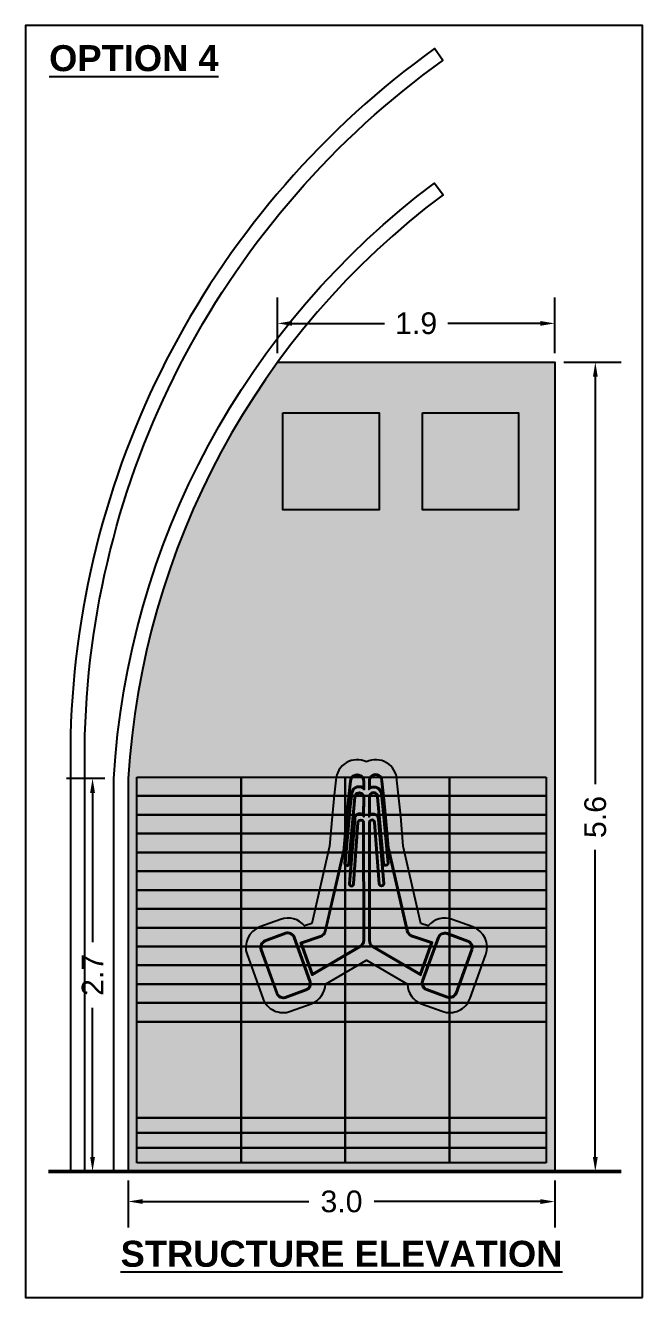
# Model space of a CAD drawing. Header units: metres. Extents: x 6 to 601, y -20 to 118.
# Drawn here: x 43.94 to 48.22, y 74.96 to 83.77 of the extents above; entities that cross this region are included whole.
import ezdxf

# ---------------------------------------------------------------- set-up
doc = ezdxf.new("R2010")
doc.units = ezdxf.units.M
doc.header["$MEASUREMENT"] = 0
doc.header["$XCLIPFRAME"] = 2
doc.layers.add('picture layer', color=7, linetype='Continuous', true_color=0xffffff)
doc.layers.add('ProfileEdges', color=7, linetype='Continuous')
doc.styles.add('AR', font='arial.ttf')
doc.styles.get("Standard").update_dxf_attribs({"font": 'arial.ttf'})
doc.dimstyles.get("Standard").update_dxf_attribs({"dimtxt": 0.18, "dimasz": 0.18, "dimexe": 0.18, "dimexo": 0.0625, "dimgap": 0.09, "dimtad": 0, "dimdec": 4, "dimzin": 0, "dimdsep": 46, "dimtxsty": 'Standard', "dimcen": 0.09, "dimadec": 0, "dimazin": 0, "dimtfac": 1, "dimtdec": 4, "dimtofl": 0, "dimtmove": 0, "dimatfit": 3, "dimfxl": 1, "dimtolj": 1, "dimtzin": 0, "dimarcsym": 0})
picture_1 = doc.add_image_def('image12.jpg', size_in_pixel=(282, 280))

# ---------------------------------------------------------------- blocks, each defined once
blk = doc.blocks.new('*D610')
at = {"color": 0, "lineweight": -2, "transparency": 16777216}
for p, q in [((47.6713, 81.4365), (48.0697, 81.4365)), ((47.8897, 81.3365), (47.8897, 78.5159)), ((47.8897, 75.9356), (47.8897, 78.0629)), ((47.6713, 75.8356), (48.0697, 75.8356))]:
    blk.add_line(p, q, dxfattribs=at)
at = {"color": 0, "transparency": 16777216}
for points in [[(47.8731, 81.3365), (47.9064, 81.3365), (47.8897, 81.4365)], [(47.8731, 75.9356), (47.9064, 75.9356), (47.8897, 75.8356)]]:
    blk.add_solid(points, dxfattribs=at)
at = {"layer": 'Defpoints', "color": 0, "transparency": 16777216}
for p in [(47.6088, 81.4365), (47.6088, 75.8356), (47.8897, 75.8356)]:
    blk.add_point(p, dxfattribs=at)
at = {"color": 0, "transparency": 16777216, "insert": (47.8897, 78.2894), "char_height": 0.15, "attachment_point": 5, "rotation": 90}
blk.add_mtext('\\A1;5.6', dxfattribs=at)
blk = doc.blocks.new('*D611')
at = {"color": 0, "lineweight": -2, "transparency": 16777216}
for p, q in [((44.6558, 75.774), (44.6557, 75.4484)), ((47.6087, 75.7731), (47.6087, 75.4476)), ((44.7557, 75.6284), (45.906, 75.628)), ((47.5087, 75.6276), (46.3585, 75.6279))]:
    blk.add_line(p, q, dxfattribs=at)
at = {"color": 0, "transparency": 16777216}
for points in [[(44.7557, 75.645), (44.7557, 75.6117), (44.6557, 75.6284)], [(47.5087, 75.6443), (47.5087, 75.6109), (47.6087, 75.6276)]]:
    blk.add_solid(points, dxfattribs=at)
at = {"layer": 'Defpoints', "color": 0, "transparency": 16777216}
for p in [(44.6558, 75.8365), (47.6088, 75.8356), (47.6087, 75.6276)]:
    blk.add_point(p, dxfattribs=at)
at = {"color": 0, "transparency": 16777216, "insert": (46.1322, 75.628), "char_height": 0.15, "attachment_point": 5, "rotation": 359.98427}
blk.add_mtext('\\A1;3.0', dxfattribs=at)
blk = doc.blocks.new('*D612')
at = {"color": 0, "lineweight": -2, "transparency": 16777216}
for p, q in [((45.6897, 81.499), (45.6897, 81.886)), ((47.6088, 81.499), (47.6088, 81.886)), ((45.7897, 81.706), (46.4296, 81.706)), ((47.5088, 81.706), (46.8689, 81.706))]:
    blk.add_line(p, q, dxfattribs=at)
at = {"color": 0, "transparency": 16777216}
for points in [[(45.7897, 81.7226), (45.7897, 81.6893), (45.6897, 81.706)], [(47.5088, 81.7226), (47.5088, 81.6893), (47.6088, 81.706)]]:
    blk.add_solid(points, dxfattribs=at)
at = {"layer": 'Defpoints', "color": 0, "transparency": 16777216}
for p in [(47.6088, 81.706), (45.6897, 81.4365), (47.6088, 81.4365)]:
    blk.add_point(p, dxfattribs=at)
at = {"color": 0, "transparency": 16777216, "insert": (46.6492, 81.706), "char_height": 0.15, "attachment_point": 5}
blk.add_mtext('\\A1;1.9', dxfattribs=at)
blk = doc.blocks.new('*D613')
at = {"color": 0, "lineweight": -2, "transparency": 16777216}
for p, q in [((44.4933, 78.5565), (44.2285, 78.5565)), ((44.4085, 78.4565), (44.4085, 77.4243)), ((44.4085, 75.9365), (44.4085, 76.9686)), ((44.4933, 75.8365), (44.2285, 75.8365))]:
    blk.add_line(p, q, dxfattribs=at)
at = {"color": 0, "transparency": 16777216}
for points in [[(44.3918, 78.4565), (44.4252, 78.4565), (44.4085, 78.5565)], [(44.3918, 75.9365), (44.4252, 75.9365), (44.4085, 75.8365)]]:
    blk.add_solid(points, dxfattribs=at)
at = {"layer": 'Defpoints', "color": 0, "transparency": 16777216}
for p in [(44.5558, 78.5565), (44.4085, 75.8365), (44.5558, 75.8365)]:
    blk.add_point(p, dxfattribs=at)
at = {"color": 0, "transparency": 16777216, "insert": (44.4085, 77.1965), "char_height": 0.15, "attachment_point": 5, "rotation": 90}
blk.add_mtext('\\A1;2.7', dxfattribs=at)
blk = doc.blocks.new('logo')
at = {"true_color": 0xffffff, "transparency": 33554661}
h = blk.add_hatch(color=7, dxfattribs=at)
h.dxf.hatch_style = 1
h.paths.add_polyline_path([(118.2326, 83.0603), (117.5663, 83.0603), (117.5663, 82.3899), (118.2326, 82.3899)])
blk.add_lwpolyline([(117.5663, 83.0603), (118.2326, 83.0603), (118.2326, 82.3899), (117.5663, 82.3899)], close=True)

msp = doc.modelspace()

# ---------------------------------------------------------------- hatches: boundary and pattern name
at = {"lineweight": 0, "true_color": 0xcd6928, "transparency": 33554534}
h = msp.add_hatch(color=32, dxfattribs=at)
h.dxf.hatch_style = 1
h.paths.add_polyline_path([(47.6088, 81.4365), (45.6897, 81.4365, 0.143152), (44.6558, 78.5579), (44.6558, 75.8364), (47.6088, 75.8358)])
at = {"layer": 'picture layer', "true_color": 0xffffff, "transparency": 33554687}
h = msp.add_hatch(color=7, dxfattribs=at)
h.dxf.hatch_style = 1
h.paths.add_polyline_path([(47.0418, 77.5285), (46.8995, 77.5806, 0.316611), (46.7327, 77.5358), (46.6827, 77.5528), (46.5598, 78.0872), (46.5421, 78.2948), (46.5276, 78.4415), (46.5162, 78.5451, 0.537345), (46.3048, 78.6715, 0.537345), (46.0933, 78.5451), (46.0819, 78.4415), (46.0674, 78.2948), (46.0497, 78.0872), (45.9268, 77.5528), (45.8768, 77.5358, 0.316611), (45.7101, 77.5806), (45.5677, 77.5285, 0.412914), (45.4782, 77.3367), (45.5872, 77.0347, 0.414926), (45.7796, 76.9447), (45.9225, 76.9967, 0.304725), (46.0211, 77.1318), (46.3048, 77.2988), (46.5884, 77.1318, 0.304725), (46.687, 76.9967), (46.8299, 76.9447, 0.414926), (47.0223, 77.0347), (47.1313, 77.3367, 0.412914)])
h = msp.add_hatch(color=7, dxfattribs=at)
h.dxf.hatch_style = 1
h.paths.add_polyline_path([(46.3216, 78.2506, -0.999764), (46.3655, 78.2506), (46.3967, 77.827, 1), (46.4199, 77.827), (46.3838, 78.2743, 0.772031), (46.3216, 78.2905), (46.3207, 78.4277, -1), (46.3872, 78.4277), (46.4284, 77.9699), (46.4285, 77.9685, 1.012801), (46.4507, 77.9688), (46.4139, 78.3649), (46.4042, 78.447, 0.686871), (46.3211, 78.4791), (46.321, 78.5382, -1.002438), (46.4164, 78.5382), (46.4282, 78.4311), (46.4425, 78.2857), (46.4605, 78.0752, 0.035319), (46.4615, 78.0682), (46.5915, 77.5031, 0.26009), (46.6242, 77.467), (46.7616, 77.4204), (46.6804, 77.1937), (46.346, 77.3905, -0.265769), (46.3214, 77.4336)])
h.paths.add_polyline_path([(46.8009, 77.4568, -0.415093), (46.8651, 77.4867), (47.0074, 77.4346, -0.412914), (47.0373, 77.3706), (46.9282, 77.0687, -0.414926), (46.8641, 77.0387), (46.7212, 77.0906, -0.413923), (46.6913, 77.1547)])
h = msp.add_hatch(color=7, dxfattribs=at)
h.dxf.hatch_style = 1
h.paths.add_polyline_path([(46.2635, 77.3905, 0.265769), (46.2881, 77.4336), (46.2879, 78.2506, 0.999764), (46.244, 78.2506), (46.2128, 77.827, -1), (46.1896, 77.827), (46.181, 77.9676, -0.972811), (46.1588, 77.9688), (46.149, 78.0748, -0.033351), (46.148, 78.0682), (46.018, 77.5031, -0.26009), (45.9853, 77.467), (45.8479, 77.4204), (45.9291, 77.1937)])
h.paths.add_polyline_path([(45.8086, 77.4568, 0.415093), (45.7444, 77.4867), (45.6021, 77.4346, 0.412914), (45.5723, 77.3706), (45.6813, 77.0687, 0.414926), (45.7454, 77.0387), (45.8883, 77.0906, 0.413923), (45.9182, 77.1547)])

# ---------------------------------------------------------------- linework, layer by layer
at = {"lineweight": 50}
msp.add_line((44.1038, 75.8365), (48.0697, 75.8356), dxfattribs=at)
for points in [[(44.3558, 76.4358), (44.3558, 78.8565, -0.234388), (46.8349, 83.5263), (46.7766, 83.6076, 0.234515), (44.2558, 78.8565), (44.2558, 76.4358)], [(44.6558, 78.5579), (44.6558, 75.8365), (44.5558, 75.8365), (44.5558, 76.4358), (44.5558, 78.5565, -0.221146), (46.7759, 82.6765), (46.8357, 82.5964, 0.220805), (44.6557, 78.5565)]]:
    msp.add_lwpolyline(points, format="xyb")
for points in [[(46.2888, 78.4272), (46.2879, 78.2905, 0.772031), (46.2257, 78.2743), (46.1896, 77.827, 1), (46.2128, 77.827), (46.244, 78.2506, -1), (46.2879, 78.2506), (46.2881, 77.4336, -0.265769), (46.2635, 77.3905), (45.9291, 77.1937), (45.8479, 77.4204), (45.9853, 77.467, 0.26009), (46.018, 77.5031), (46.148, 78.0682, 0.035319), (46.1491, 78.0752), (46.167, 78.2857), (46.1813, 78.4311), (46.1931, 78.5382), (46.1931, 78.5382, -1.002494), (46.2885, 78.5382), (46.2885, 78.5382), (46.2884, 78.4791, 0.686871), (46.2053, 78.447), (46.1956, 78.3649), (46.1588, 77.9688, 1.012801), (46.181, 77.9685), (46.1811, 77.9699), (46.2223, 78.4277, -1.006462)], [(46.2818, 78.4273), (46.281, 78.3079, 0.594202), (46.2187, 78.2746), (46.1826, 77.8273, 1.000749), (46.2198, 77.8267), (46.251, 78.2503, -1.007797), (46.2809, 78.2506), (46.2811, 77.4336, -0.265769), (46.2599, 77.3966), (45.9328, 77.204), (45.8569, 77.4161), (45.9876, 77.4604, 0.26009), (46.0248, 77.5016), (46.1548, 78.0666, 0.035319), (46.156, 78.0746), (46.1739, 78.285), (46.1883, 78.4304), (46.2001, 78.5378, -1.007076), (46.2815, 78.5382), (46.2814, 78.4938, 0.582792), (46.1983, 78.4474), (46.1887, 78.3656), (46.1518, 77.9693, 1.011339), (46.188, 77.9682), (46.1881, 77.9693), (46.2293, 78.4274, -1.01256)], [(46.3207, 78.4272), (46.3216, 78.2905, -0.772031), (46.3838, 78.2743), (46.4199, 77.827, -1), (46.3967, 77.827), (46.3655, 78.2506, 1), (46.3216, 78.2506), (46.3214, 77.4336, 0.265769), (46.346, 77.3905), (46.6804, 77.1937), (46.7616, 77.4204), (46.6242, 77.467, -0.26009), (46.5915, 77.5031), (46.4615, 78.0682, -0.035319), (46.4605, 78.0752), (46.4425, 78.2857), (46.4282, 78.4311), (46.4164, 78.5382), (46.4164, 78.5382, 1.002494), (46.321, 78.5382), (46.321, 78.5382), (46.3211, 78.4791, -0.686871), (46.4042, 78.447), (46.4139, 78.3649), (46.4507, 77.9688, -1.012801), (46.4285, 77.9685), (46.4284, 77.9699), (46.3872, 78.4277, 1.006462)], [(46.3277, 78.4273), (46.3285, 78.3079, -0.594202), (46.3908, 78.2746), (46.4269, 77.8273, -1.000749), (46.3897, 77.8267), (46.3585, 78.2503, 1.007797), (46.3286, 78.2506), (46.3284, 77.4336, 0.265769), (46.3496, 77.3966), (46.6767, 77.204), (46.7526, 77.4161), (46.622, 77.4604, -0.26009), (46.5847, 77.5016), (46.4547, 78.0666, -0.035319), (46.4535, 78.0746), (46.4356, 78.285), (46.4212, 78.4304), (46.4094, 78.5378, 1.007076), (46.328, 78.5382), (46.3281, 78.4938, -0.582792), (46.4112, 78.4474), (46.4208, 78.3656), (46.4577, 77.9693, -1.011339), (46.4215, 77.9682), (46.4214, 77.9693), (46.3802, 78.4274, 1.01256)], [(45.5723, 77.3706), (45.6813, 77.0687, 0.414926), (45.7454, 77.0387), (45.8883, 77.0906, 0.413923), (45.9182, 77.1547), (45.8086, 77.4568, 0.415093), (45.7444, 77.4867), (45.6021, 77.4346, 0.412914)], [(45.5788, 77.373), (45.6879, 77.071, 0.414926), (45.743, 77.0452), (45.8859, 77.0972, 0.413923), (45.9116, 77.1523), (45.802, 77.4544, 0.415093), (45.7468, 77.4801), (45.6045, 77.428, 0.412914)], [(47.0373, 77.3706), (46.9282, 77.0687, -0.414926), (46.8641, 77.0387), (46.7212, 77.0906, -0.413923), (46.6913, 77.1547), (46.8009, 77.4568, -0.415093), (46.8651, 77.4867), (47.0074, 77.4346, -0.412914)], [(47.0307, 77.373), (46.9216, 77.071, -0.414926), (46.8665, 77.0452), (46.7236, 77.0972, -0.413923), (46.6979, 77.1523), (46.8075, 77.4544, -0.415093), (46.8627, 77.4801), (47.005, 77.428, -0.412914)]]:
    msp.add_lwpolyline(points, format="xyb", close=True)
msp.add_lwpolyline([(44.2558, 76.4358), (44.2558, 75.8365), (44.3558, 75.8365), (44.3558, 76.4358)])
at = {"layer": 'Defpoints'}
msp.add_lwpolyline([(48.2169, 74.9634), (48.2169, 83.7681), (43.9437, 83.7681), (43.9437, 74.9634)], close=True, dxfattribs=at)
at = {"layer": 'picture layer'}
msp.add_lwpolyline([(46.3048, 78.6715, 0.537345), (46.0933, 78.5451), (46.0819, 78.4415), (46.0674, 78.2948), (46.0497, 78.0872), (45.9268, 77.5528), (45.8768, 77.5358, 0.316611), (45.7101, 77.5806), (45.5677, 77.5285, 0.412914), (45.4782, 77.3367), (45.5872, 77.0347, 0.414926), (45.7796, 76.9447), (45.9225, 76.9967, 0.304725), (46.0211, 77.1318), (46.3048, 77.2988), (46.5884, 77.1318, 0.304725), (46.687, 76.9967), (46.8299, 76.9447, 0.414926), (47.0223, 77.0347), (47.1313, 77.3367, 0.412914), (47.0418, 77.5285), (46.8995, 77.5806, 0.316611), (46.7327, 77.5358), (46.6827, 77.5528), (46.5598, 78.0872), (46.5421, 78.2948), (46.5276, 78.4415), (46.5162, 78.5451, 0.537345)], format="xyb", close=True, dxfattribs=at)
at = {"layer": 'ProfileEdges', "color": 32, "true_color": 0xcd6928}
msp.add_lwpolyline([(45.6897, 81.4365), (47.6088, 81.4365), (47.6088, 75.8356)], dxfattribs=at)

# ---------------------------------------------------------------- block references
for p in [(-71.8402, -1.9739), (-70.8739, -1.9739)]:
    msp.add_blockref('logo', p)

# ---------------------------------------------------------------- texts
at = {"layer": 'ProfileEdges', "char_height": 0.18, "attachment_point": 1, "style": 'AR'}
for s, insert in [('{\\fArial|b1|i0|c0|p34;\\LOPTION 4}', (44.1077, 83.6317)), ('{\\fArial|b1|i0|c0|p34;\\LSTRUCTURE ELEVATION}', (44.6028, 75.3564))]:
    msp.add_mtext_dynamic_manual_height_columns(s, width=8.967784, gutter_width=1, heights=[0], dxfattribs=dict(at, insert=insert))

# ---------------------------------------------------------------- dimensions: what is measured, and where the dimension line sits
at = {"color": 251, "true_color": 0x636466}
for p1, p2, distance, picture, middle in [((45.6897, 81.4365), (47.6088, 81.4365), 0.2695, '*D612', (46.6492, 81.706)), ((44.5558, 78.5565), (44.5558, 75.8365), -0.1473, '*D613', (44.4085, 77.1965)), ((44.6558, 75.8365), (47.6088, 75.8356), -0.2081, '*D611', (46.1322, 75.628))]:
    dim = msp.add_aligned_dim(p1=p1, p2=p2, distance=distance, dimstyle='Standard', override={"dimtxt": 0.15, "dimasz": 0.1, "dimdec": 1, "dimtdec": 1}, dxfattribs=at)
    dim.commit()
    dim.dimension.update_dxf_attribs({"geometry": picture, "text_midpoint": middle})
dim = msp.add_linear_dim(base=(47.8897, 75.8356), p1=(47.6088, 81.4365), p2=(47.6088, 75.8356), angle=270, dimstyle='Standard', override={"dimtxt": 0.15, "dimasz": 0.1, "dimdec": 1, "dimtdec": 1}, dxfattribs=at)
dim.commit()
dim.dimension.update_dxf_attribs({"geometry": '*D610', "text_midpoint": (47.8897, 78.2894), "dimtype": 161})

# ---------------------------------------------------------------- pictures from other files: only their frames are drawn
at = {"layer": 'picture layer'}
image = msp.add_image(picture_1, insert=(44.7141, 77.8481), size_in_units=(0.7229, 0.7177), dxfattribs=at)
image.set_boundary_path([(0.14, -0.5), (281.5, 50.33)])
image = msp.add_image(picture_1, insert=(45.4354, 77.8481), size_in_units=(0.7229, 0.7177), dxfattribs=at)
image.set_boundary_path([(0.14, -0.5), (281.5, 50.33)])
image = msp.add_image(picture_1, insert=(46.1566, 77.8481), size_in_units=(0.7229, 0.7177), dxfattribs=at)
image.set_boundary_path([(0.14, -0.5), (281.5, 50.33)])
image = msp.add_image(picture_1, insert=(46.8778, 77.8481), size_in_units=(0.7229, 0.7177), dxfattribs=at)
image.set_boundary_path([(0.14, -0.5), (261.24, 50.33)])
image = msp.add_image(picture_1, insert=(44.7141, 77.7178), size_in_units=(0.7229, 0.7177), dxfattribs=at)
image.set_boundary_path([(0.14, -0.5), (281.5, 50.33)])
image = msp.add_image(picture_1, insert=(45.4354, 77.7178), size_in_units=(0.7229, 0.7177), dxfattribs=at)
image.set_boundary_path([(0.14, -0.5), (281.5, 50.33)])
image = msp.add_image(picture_1, insert=(46.1566, 77.7178), size_in_units=(0.7229, 0.7177), dxfattribs=at)
image.set_boundary_path([(0.14, -0.5), (281.5, 50.33)])
image = msp.add_image(picture_1, insert=(46.8778, 77.7178), size_in_units=(0.7229, 0.7177), dxfattribs=at)
image.set_boundary_path([(0.14, -0.5), (261.24, 50.33)])
image = msp.add_image(picture_1, insert=(44.7141, 77.5875), size_in_units=(0.7229, 0.7177), dxfattribs=at)
image.set_boundary_path([(0.14, -0.5), (281.5, 50.33)])
image = msp.add_image(picture_1, insert=(45.4354, 77.5875), size_in_units=(0.7229, 0.7177), dxfattribs=at)
image.set_boundary_path([(0.14, -0.5), (281.5, 50.33)])
image = msp.add_image(picture_1, insert=(46.1566, 77.5875), size_in_units=(0.7229, 0.7177), dxfattribs=at)
image.set_boundary_path([(0.14, -0.5), (281.5, 50.33)])
image = msp.add_image(picture_1, insert=(46.8778, 77.5875), size_in_units=(0.7229, 0.7177), dxfattribs=at)
image.set_boundary_path([(0.14, -0.5), (261.24, 50.33)])
image = msp.add_image(picture_1, insert=(44.7141, 77.4572), size_in_units=(0.7229, 0.7177), dxfattribs=at)
image.set_boundary_path([(0.14, -0.5), (281.5, 50.33)])
image = msp.add_image(picture_1, insert=(45.4354, 77.4572), size_in_units=(0.7229, 0.7177), dxfattribs=at)
image.set_boundary_path([(0.14, -0.5), (281.5, 50.33)])
image = msp.add_image(picture_1, insert=(46.1566, 77.4572), size_in_units=(0.7229, 0.7177), dxfattribs=at)
image.set_boundary_path([(0.14, -0.5), (281.5, 50.33)])
image = msp.add_image(picture_1, insert=(46.8778, 77.4572), size_in_units=(0.7229, 0.7177), dxfattribs=at)
image.set_boundary_path([(0.14, -0.5), (261.24, 50.33)])
image = msp.add_image(picture_1, insert=(44.7141, 77.327), size_in_units=(0.7229, 0.7177), dxfattribs=at)
image.set_boundary_path([(0.14, -0.5), (281.5, 50.33)])
image = msp.add_image(picture_1, insert=(45.4354, 77.327), size_in_units=(0.7229, 0.7177), dxfattribs=at)
image.set_boundary_path([(0.14, -0.5), (281.5, 50.33)])
image = msp.add_image(picture_1, insert=(46.1566, 77.327), size_in_units=(0.7229, 0.7177), dxfattribs=at)
image.set_boundary_path([(0.14, -0.5), (281.5, 50.33)])
image = msp.add_image(picture_1, insert=(46.8778, 77.327), size_in_units=(0.7229, 0.7177), dxfattribs=at)
image.set_boundary_path([(0.14, -0.5), (261.24, 50.33)])
image = msp.add_image(picture_1, insert=(44.7141, 77.1967), size_in_units=(0.7229, 0.7177), dxfattribs=at)
image.set_boundary_path([(0.14, -0.5), (281.5, 50.33)])
image = msp.add_image(picture_1, insert=(45.4354, 77.1967), size_in_units=(0.7229, 0.7177), dxfattribs=at)
image.set_boundary_path([(0.14, -0.5), (281.5, 50.33)])
image = msp.add_image(picture_1, insert=(46.1566, 77.1967), size_in_units=(0.7229, 0.7177), dxfattribs=at)
image.set_boundary_path([(0.14, -0.5), (281.5, 50.33)])
image = msp.add_image(picture_1, insert=(46.8778, 77.1967), size_in_units=(0.7229, 0.7177), dxfattribs=at)
image.set_boundary_path([(0.14, -0.5), (261.24, 50.33)])
image = msp.add_image(picture_1, insert=(44.7141, 77.0664), size_in_units=(0.7229, 0.7177), dxfattribs=at)
image.set_boundary_path([(0.14, -0.5), (281.5, 50.33)])
image = msp.add_image(picture_1, insert=(45.4354, 77.0664), size_in_units=(0.7229, 0.7177), dxfattribs=at)
image.set_boundary_path([(0.14, -0.5), (281.5, 50.33)])
image = msp.add_image(picture_1, insert=(46.1566, 77.0664), size_in_units=(0.7229, 0.7177), dxfattribs=at)
image.set_boundary_path([(0.14, -0.5), (281.5, 50.33)])
image = msp.add_image(picture_1, insert=(46.8778, 77.0664), size_in_units=(0.7229, 0.7177), dxfattribs=at)
image.set_boundary_path([(0.14, -0.5), (261.24, 50.33)])
image = msp.add_image(picture_1, insert=(44.7141, 76.9361), size_in_units=(0.7229, 0.7177), dxfattribs=at)
image.set_boundary_path([(0.14, -0.5), (281.5, 50.33)])
image = msp.add_image(picture_1, insert=(45.4354, 76.9361), size_in_units=(0.7229, 0.7177), dxfattribs=at)
image.set_boundary_path([(0.14, -0.5), (281.5, 50.33)])
image = msp.add_image(picture_1, insert=(46.1566, 76.9361), size_in_units=(0.7229, 0.7177), dxfattribs=at)
image.set_boundary_path([(0.14, -0.5), (281.5, 50.33)])
image = msp.add_image(picture_1, insert=(46.8778, 76.9361), size_in_units=(0.7229, 0.7177), dxfattribs=at)
image.set_boundary_path([(0.14, -0.5), (261.24, 50.33)])
image = msp.add_image(picture_1, insert=(44.7141, 76.8058), size_in_units=(0.7229, 0.7177), dxfattribs=at)
image.set_boundary_path([(0.14, -0.5), (281.5, 50.33)])
image = msp.add_image(picture_1, insert=(45.4354, 76.8058), size_in_units=(0.7229, 0.7177), dxfattribs=at)
image.set_boundary_path([(0.14, -0.5), (281.5, 50.33)])
image = msp.add_image(picture_1, insert=(46.1566, 76.8058), size_in_units=(0.7229, 0.7177), dxfattribs=at)
image.set_boundary_path([(0.14, -0.5), (281.5, 50.33)])
image = msp.add_image(picture_1, insert=(46.8778, 76.8058), size_in_units=(0.7229, 0.7177), dxfattribs=at)
image.set_boundary_path([(0.14, -0.5), (261.24, 50.33)])
image = msp.add_image(picture_1, insert=(44.7141, 76.6755), size_in_units=(0.7229, 0.7177), dxfattribs=at)
image.set_boundary_path([(0.14, -0.5), (281.5, 50.33)])
image = msp.add_image(picture_1, insert=(45.4354, 76.6755), size_in_units=(0.7229, 0.7177), dxfattribs=at)
image.set_boundary_path([(0.14, -0.5), (281.5, 50.33)])
image = msp.add_image(picture_1, insert=(46.1566, 76.6755), size_in_units=(0.7229, 0.7177), dxfattribs=at)
image.set_boundary_path([(0.14, -0.5), (281.5, 50.33)])
image = msp.add_image(picture_1, insert=(46.8778, 76.6755), size_in_units=(0.7229, 0.7177), dxfattribs=at)
image.set_boundary_path([(0.14, -0.5), (261.24, 50.33)])
image = msp.add_image(picture_1, insert=(44.7141, 76.5452), size_in_units=(0.7229, 0.7177), dxfattribs=at)
image.set_boundary_path([(0.14, -0.5), (281.5, 50.33)])
image = msp.add_image(picture_1, insert=(45.4354, 76.5452), size_in_units=(0.7229, 0.7177), dxfattribs=at)
image.set_boundary_path([(0.14, -0.5), (281.5, 50.33)])
image = msp.add_image(picture_1, insert=(46.1566, 76.5452), size_in_units=(0.7229, 0.7177), dxfattribs=at)
image.set_boundary_path([(0.14, -0.5), (281.5, 50.33)])
image = msp.add_image(picture_1, insert=(46.8778, 76.5452), size_in_units=(0.7229, 0.7177), dxfattribs=at)
image.set_boundary_path([(0.14, -0.5), (261.24, 50.33)])
image = msp.add_image(picture_1, insert=(44.7141, 76.4149), size_in_units=(0.7229, 0.7177), dxfattribs=at)
image.set_boundary_path([(0.14, -0.5), (281.5, 50.33)])
image = msp.add_image(picture_1, insert=(45.4354, 76.4149), size_in_units=(0.7229, 0.7177), dxfattribs=at)
image.set_boundary_path([(0.14, -0.5), (281.5, 50.33)])
image = msp.add_image(picture_1, insert=(46.1566, 76.4149), size_in_units=(0.7229, 0.7177), dxfattribs=at)
image.set_boundary_path([(0.14, -0.5), (281.5, 50.33)])
image = msp.add_image(picture_1, insert=(46.8778, 76.4149), size_in_units=(0.7229, 0.7177), dxfattribs=at)
image.set_boundary_path([(0.14, -0.5), (261.24, 50.33)])
image = msp.add_image(picture_1, insert=(44.7141, 76.2846), size_in_units=(0.7229, 0.7177), dxfattribs=at)
image.set_boundary_path([(0.14, -0.5), (281.5, 50.33)])
image = msp.add_image(picture_1, insert=(45.4354, 76.2846), size_in_units=(0.7229, 0.7177), dxfattribs=at)
image.set_boundary_path([(0.14, -0.5), (281.5, 50.33)])
image = msp.add_image(picture_1, insert=(46.1566, 76.2846), size_in_units=(0.7229, 0.7177), dxfattribs=at)
image.set_boundary_path([(0.14, -0.5), (281.5, 50.33)])
image = msp.add_image(picture_1, insert=(46.8778, 76.2846), size_in_units=(0.7229, 0.7177), dxfattribs=at)
image.set_boundary_path([(0.14, -0.5), (261.24, 50.33)])
image = msp.add_image(picture_1, insert=(44.7141, 76.1543), size_in_units=(0.7229, 0.7177), dxfattribs=at)
image.set_boundary_path([(0.14, -0.5), (281.5, 258.94)])
image = msp.add_image(picture_1, insert=(45.4354, 76.1543), size_in_units=(0.7229, 0.7177), dxfattribs=at)
image.set_boundary_path([(0.14, -0.5), (281.5, 258.94)])
image = msp.add_image(picture_1, insert=(46.1566, 76.1543), size_in_units=(0.7229, 0.7177), dxfattribs=at)
image.set_boundary_path([(0.14, -0.5), (281.5, 258.94)])
image = msp.add_image(picture_1, insert=(46.8778, 76.1543), size_in_units=(0.7229, 0.7177), dxfattribs=at)
image.set_boundary_path([(0.14, -0.5), (261.24, 258.94)])
image = msp.add_image(picture_1, insert=(44.7141, 76.0505), size_in_units=(0.7229, 0.7177), dxfattribs=at)
image.set_boundary_path([(0.14, 218.44), (281.5, 258.94)])
image = msp.add_image(picture_1, insert=(45.4354, 76.0505), size_in_units=(0.7229, 0.7177), dxfattribs=at)
image.set_boundary_path([(0.14, 218.44), (281.5, 258.94)])
image = msp.add_image(picture_1, insert=(46.1566, 76.0505), size_in_units=(0.7229, 0.7177), dxfattribs=at)
image.set_boundary_path([(0.14, 218.44), (281.5, 258.94)])
image = msp.add_image(picture_1, insert=(46.8778, 76.0505), size_in_units=(0.7229, 0.7177), dxfattribs=at)
image.set_boundary_path([(0.14, 218.44), (261.24, 258.94)])
image = msp.add_image(picture_1, insert=(44.7141, 75.9467), size_in_units=(0.7229, 0.7177), dxfattribs=at)
image.set_boundary_path([(0.14, 218.44), (281.5, 258.94)])
image = msp.add_image(picture_1, insert=(45.4354, 75.9467), size_in_units=(0.7229, 0.7177), dxfattribs=at)
image.set_boundary_path([(0.14, 218.44), (281.5, 258.94)])
image = msp.add_image(picture_1, insert=(46.1566, 75.9467), size_in_units=(0.7229, 0.7177), dxfattribs=at)
image.set_boundary_path([(0.14, 218.44), (281.5, 258.94)])
image = msp.add_image(picture_1, insert=(46.8778, 75.9467), size_in_units=(0.7229, 0.7177), dxfattribs=at)
image.set_boundary_path([(0.14, 218.44), (261.24, 258.94)])
image = msp.add_image(picture_1, insert=(44.7141, 75.8429), size_in_units=(0.7229, 0.7177), dxfattribs=at)
image.set_boundary_path([(0.14, 218.44), (281.5, 258.94)])
image = msp.add_image(picture_1, insert=(45.4354, 75.8429), size_in_units=(0.7229, 0.7177), dxfattribs=at)
image.set_boundary_path([(0.14, 218.44), (281.5, 258.94)])
image = msp.add_image(picture_1, insert=(46.1566, 75.8429), size_in_units=(0.7229, 0.7177), dxfattribs=at)
image.set_boundary_path([(0.14, 218.44), (281.5, 258.94)])
image = msp.add_image(picture_1, insert=(46.8778, 75.8429), size_in_units=(0.7229, 0.7177), dxfattribs=at)
image.set_boundary_path([(0.14, 218.44), (261.24, 258.94)])

doc.saveas('drawing.dxf')
